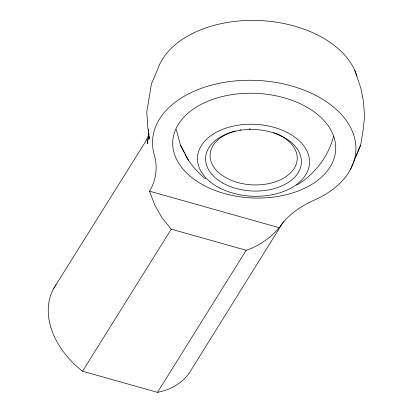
<?xml version="1.0" encoding="UTF-8"?>
<svg xmlns="http://www.w3.org/2000/svg" width="413" height="413" viewBox="0 0 413 413"><rect width="100%" height="100%" fill="white"/><g stroke="black" fill="none" stroke-linecap="round" stroke-linejoin="round"><path stroke-width="0.62" d="M149.098 136.966L149.01 138.84L148.618 133.094M350.451 169.521L360.621 145.118L363.166 130.141L364.55 116.657L363.471 101.417L360.817 88.124L354.85 70.494M148.835 134.39L147.204 143.564L148.52 136.796M333.513 136.496C328.283 156.723 314.608 174.498 296.673 185.122M355.288 157.849L360.621 145.118M148.985 134.359L145.887 141.091L53.762 288.346M246.184 250.268L171.245 229.153L162.061 217.863L154.751 205.075L149.537 191.183C156.15 180.419 157.864 167.131 154.323 155.014A101.763 65.28 2.8 0 1 220.65 83.013A101.763 65.28 2.8 0 1 344.22 117.829A101.763 65.28 2.8 0 1 314.278 200.083C300.607 206.299 287.603 215.003 279.229 227.723C270.401 238.033 259.059 245.916 246.184 250.268L157.503 392.35L82.569 371.235A79.936 57.737 32 0 1 54.392 287.252M82.569 371.235L171.245 229.153M283.426 221.791L191.482 369.444A79.936 57.737 32 0 1 157.503 392.35M149.537 191.183L279.229 227.723M205.478 178.922C197.3 171.901 189.655 163.76 185.034 153.92M176.217 129.47L180.579 145.448L184.492 152.862M180.579 145.448L188.689 160.843M148.716 133.027L148.866 134.932M148.964 136.202L149.165 138.742L147.828 127.478L146.749 112.197L151.442 83.839L157.854 68.801A101.763 65.28 2.8 0 1 258.171 20.495A101.763 65.28 2.8 0 1 356.853 75.822M148.36 129.259L148.489 131.179M55.063 286.173A79.936 57.737 32 0 1 56.132 284.583M273.613 132.609A43.602 27.97 2.8 0 1 287.128 175.804A43.602 27.97 2.8 0 1 219.148 173.011A43.602 27.97 2.8 0 1 235.209 131.035M239.886 129.971A43.602 27.97 2.8 0 1 241.089 129.759M249.091 128.954A43.602 27.97 2.8 0 1 250.35 128.918M203.31 185.081A81.578 52.327 2.8 0 0 334.809 155.825A81.578 52.327 2.8 0 0 224.517 96.022A81.578 52.327 2.8 0 0 203.31 185.081M222.767 183A47.96 30.763 2.8 0 0 300.716 166.904A47.96 30.763 2.8 0 0 237.016 130.875A47.96 30.763 2.8 0 0 222.767 183M219.107 187.688A56.075 35.967 2.8 0 0 309.007 166.78A56.075 35.967 2.8 0 0 232.38 126.311A56.075 35.967 2.8 0 0 219.107 187.688"/></g></svg>
